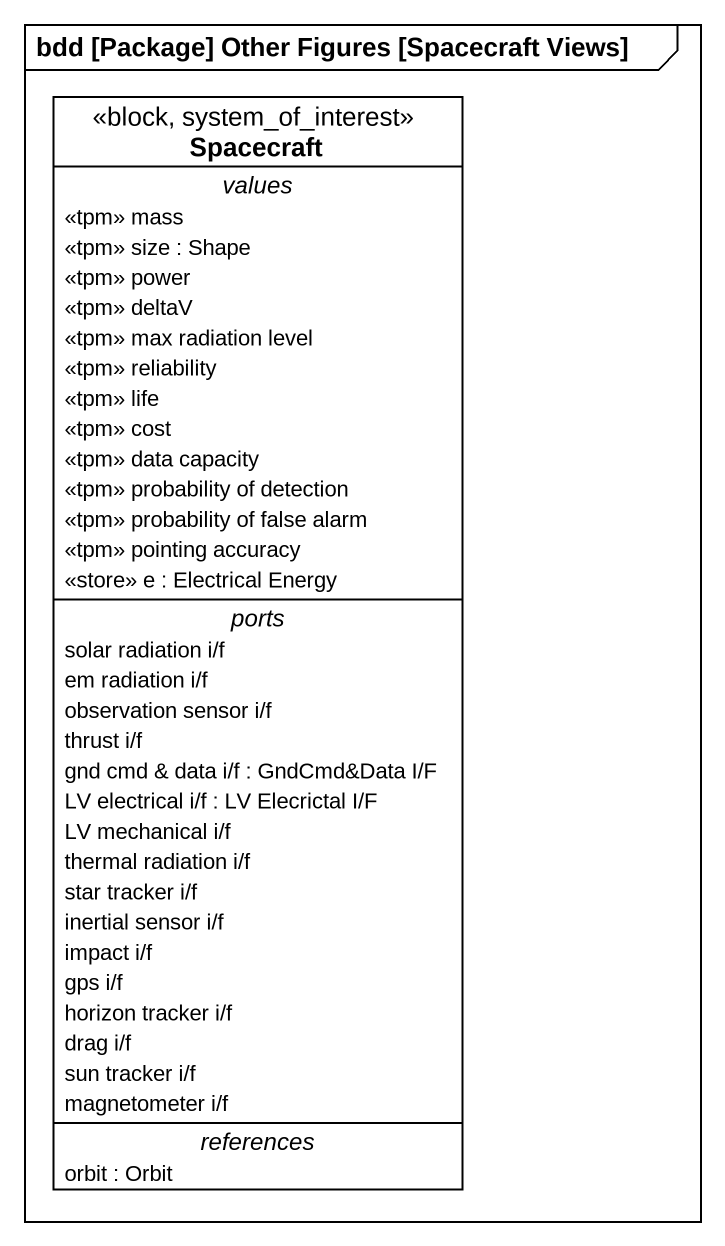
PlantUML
@startuml
mainframe bdd [Package] Other Figures [Spacecraft Views]
hide circle
hide empty members
class Spacecraft <<block, system_of_interest>> {
  -- values --
  <<tpm>> mass
  <<tpm>> size : Shape
  <<tpm>> power
  <<tpm>> deltaV
  <<tpm>> max radiation level
  <<tpm>> reliability
  <<tpm>> life
  <<tpm>> cost
  <<tpm>> data capacity
  <<tpm>> probability of detection
  <<tpm>> probability of false alarm
  <<tpm>> pointing accuracy
  <<store>> e : Electrical Energy
  -- ports --
  solar radiation i/f
  em radiation i/f
  observation sensor i/f
  thrust i/f
  gnd cmd & data i/f : GndCmd&Data I/F
  LV electrical i/f : LV Elecrictal I/F
  LV mechanical i/f
  thermal radiation i/f
  star tracker i/f
  inertial sensor i/f
  impact i/f
  gps i/f
  horizon tracker i/f
  drag i/f
  sun tracker i/f
  magnetometer i/f
  -- references --
  orbit : Orbit
}
@enduml
